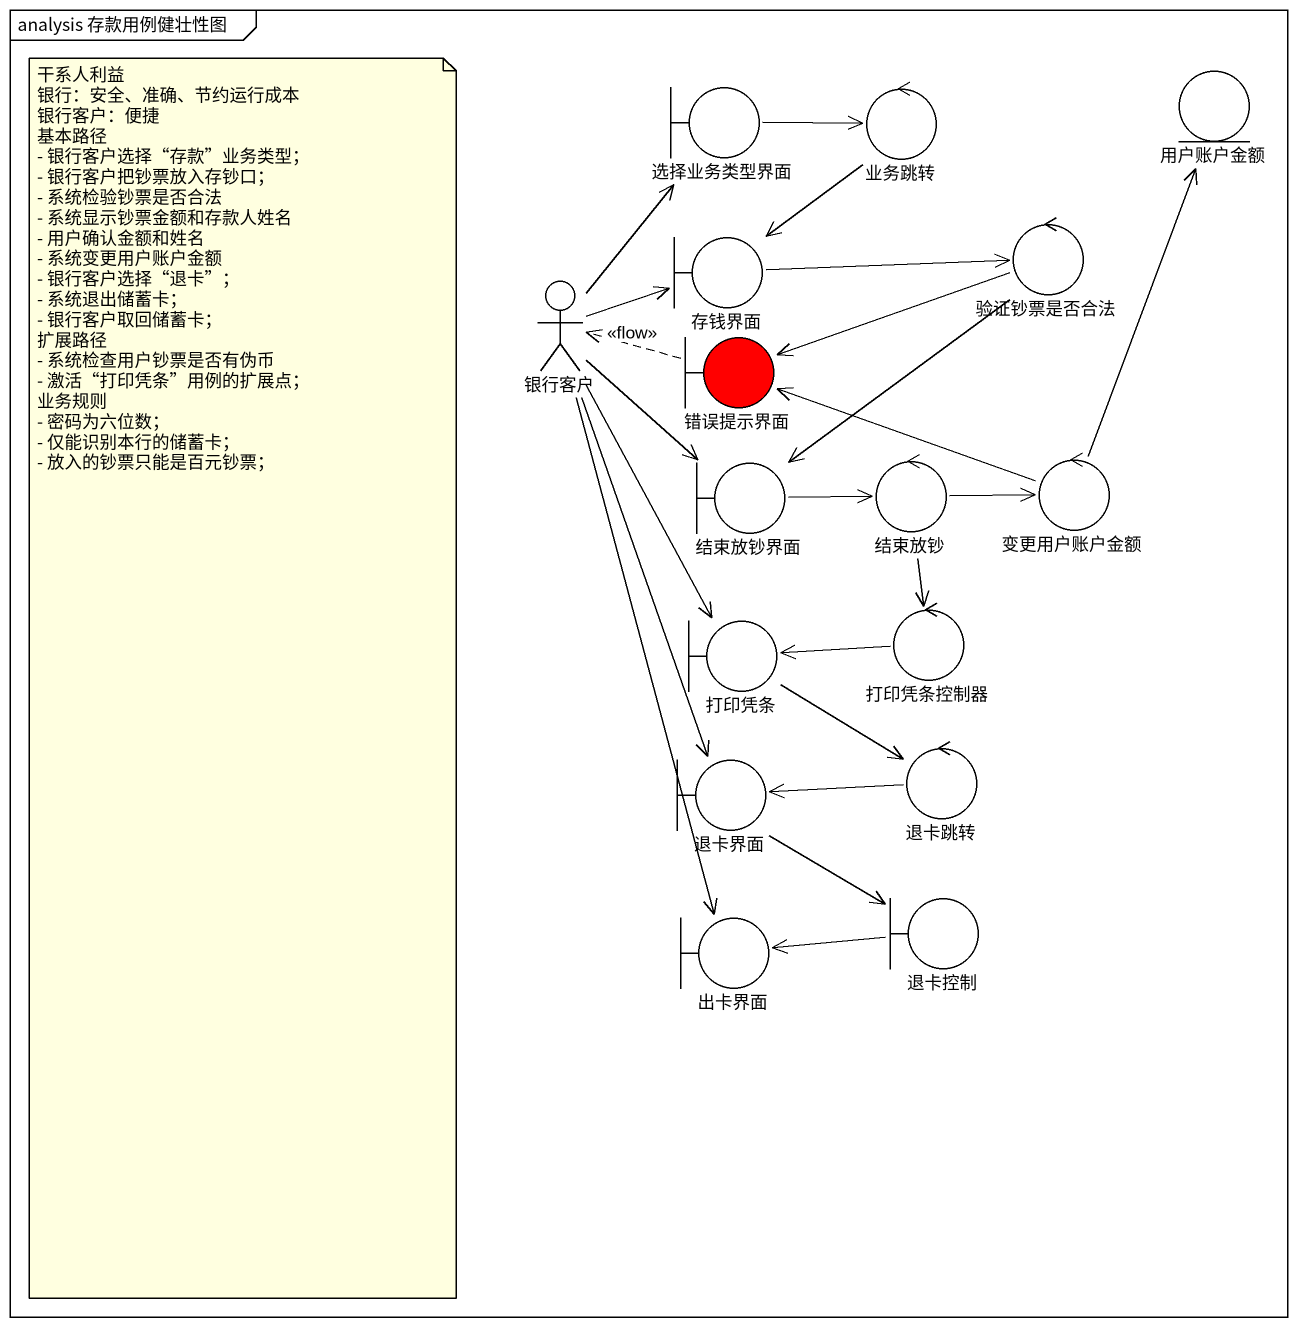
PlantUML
@startuml
mainframe analysis 存款用例健壮性图
boundary 选择业务类型界面
control 业务跳转
entity 用户账户金额
boundary 存钱界面
control 验证钞票是否合法
actor 银行客户
boundary 错误提示界面 #FF0000
boundary 结束放钞界面
control 结束放钞
control 变更用户账户金额
boundary 打印凭条
control 打印凭条控制器
boundary 退卡界面
control 退卡跳转
boundary 出卡界面
boundary 退卡控制
选择业务类型界面 -right-> 业务跳转
业务跳转 --> 存钱界面
存钱界面 -right-> 验证钞票是否合法
验证钞票是否合法 -left-> 错误提示界面
验证钞票是否合法 --> 结束放钞界面
银行客户 -up-> 选择业务类型界面
银行客户 -right-> 存钱界面
银行客户 --> 结束放钞界面
银行客户 --> 打印凭条
银行客户 --> 退卡界面
银行客户 --> 出卡界面
错误提示界面 .left.> 银行客户 : <<flow>>
结束放钞界面 -right-> 结束放钞
结束放钞 -right-> 变更用户账户金额
结束放钞 --> 打印凭条控制器
变更用户账户金额 -up-> 用户账户金额
变更用户账户金额 -left-> 错误提示界面
打印凭条 --> 退卡跳转
打印凭条控制器 -left-> 打印凭条
退卡界面 --> 退卡控制
退卡跳转 -left-> 退卡界面
退卡控制 -left-> 出卡界面
note as N1
  干系人利益
  银行：安全、准确、节约运行成本
  银行客户：便捷
  基本路径
  - 银行客户选择“存款”业务类型；
  - 银行客户把钞票放入存钞口；
  - 系统检验钞票是否合法
  - 系统显示钞票金额和存款人姓名
  - 用户确认金额和姓名
  - 系统变更用户账户金额
  - 银行客户选择“退卡”；
  - 系统退出储蓄卡；
  - 银行客户取回储蓄卡；
  扩展路径
  - 系统检查用户钞票是否有伪币
  - 激活“打印凭条”用例的扩展点；
  业务规则
  - 密码为六位数；
  - 仅能识别本行的储蓄卡；
  - 放入的钞票只能是百元钞票；
end note
@enduml
